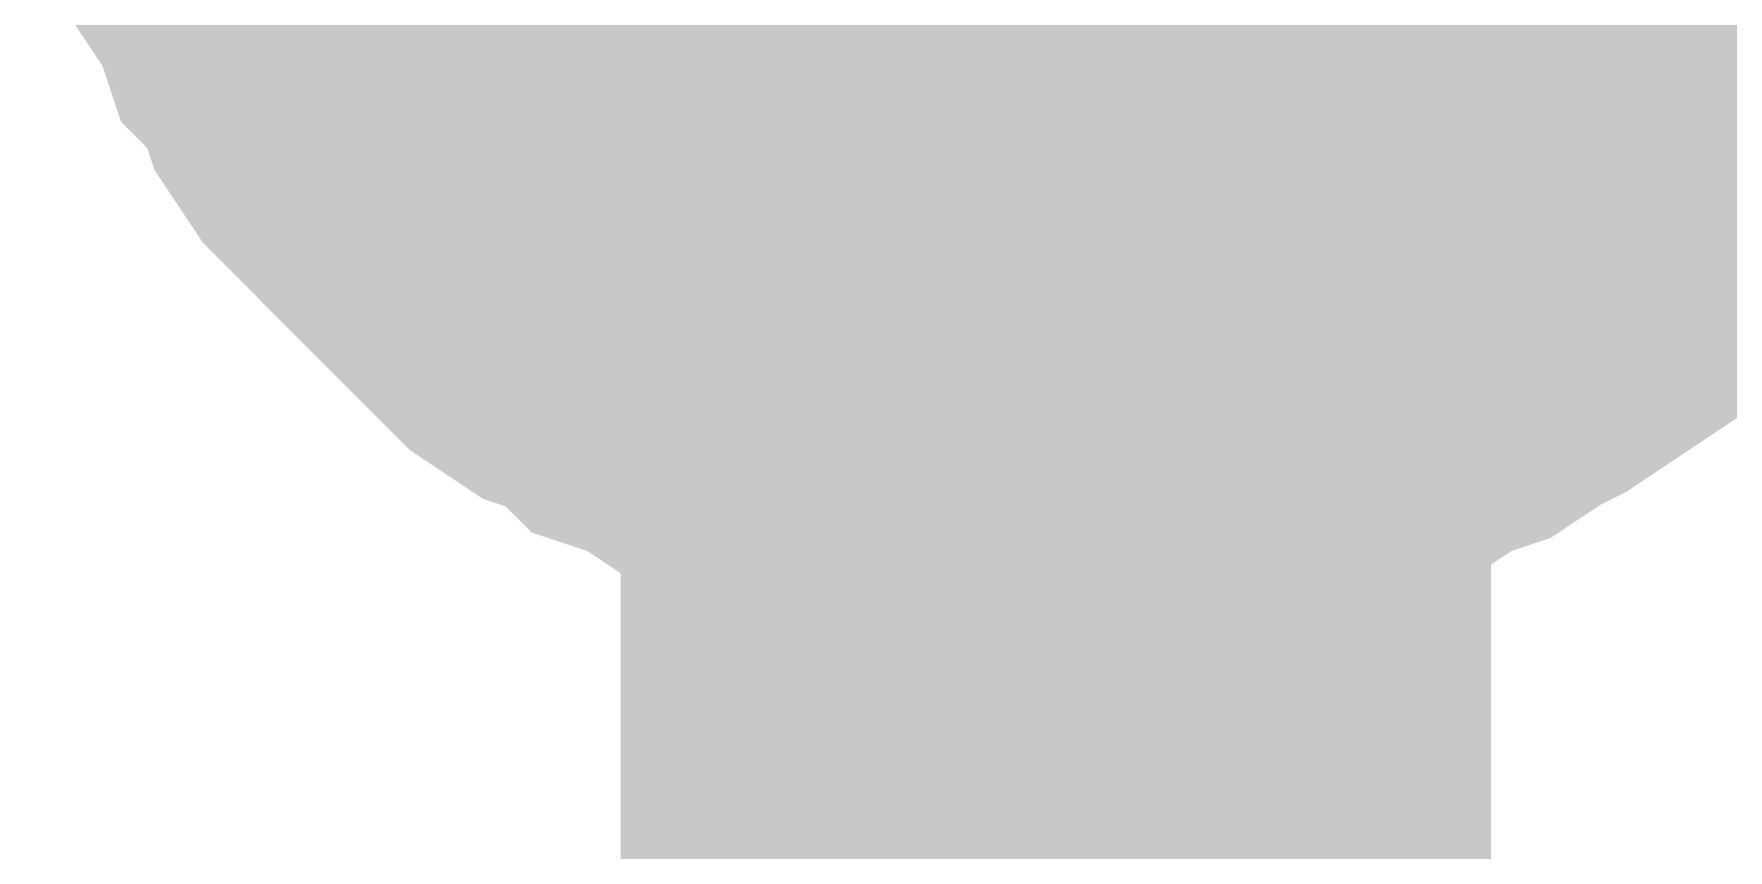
# Model space of a CAD drawing. Header units: inches. Extents: x 0 to 841, y 0 to 594.
# Drawn here: x 361.634 to 363.093, y 551.417 to 552.12 of the extents above; entities that cross this region are included whole.
import ezdxf

# ---------------------------------------------------------------- set-up
doc = ezdxf.new("R2010")
doc.units = ezdxf.units.IN
doc.layers.add('Sheet', color=255, linetype='Continuous')

msp = doc.modelspace()

# ---------------------------------------------------------------- linework, layer by layer
at = {"layer": 'Sheet'}
msp.add_lwpolyline([(362.246, 552.4999, 0.508, 0.508, 1), (362.754, 552.4999, 0.508, 0.508, 1)], format="xyseb", close=True, dxfattribs=at)
for points in [[(362.5139, 549.9913, 0.7493, 0.7493, 0), (362.5139, 552.4955, 0.7493, 0.7493, 0)], [(362.5139, 551.7319, 0.2997, 0.2997, 0), (362.469, 551.7319, 0.2997, 0.2997, 0), (362.4353, 551.7319, 0.2997, 0.2997, 0), (362.4017, 551.7431, 0.2997, 0.2997, 0), (362.3567, 551.7431, 0.2997, 0.2997, 0), (362.323, 551.7543, 0.2997, 0.2997, 0), (362.2894, 551.7655, 0.2997, 0.2997, 0), (362.2444, 551.7768, 0.2997, 0.2997, 0), (362.2108, 551.788, 0.2997, 0.2997, 0), (362.1771, 551.8105, 0.2997, 0.2997, 0), (362.1434, 551.8217, 0.2997, 0.2997, 0), (362.1209, 551.8441, 0.2997, 0.2997, 0), (362.0872, 551.8554, 0.2997, 0.2997, 0), (362.0536, 551.8778, 0.2997, 0.2997, 0), (362.0311, 551.9003, 0.2997, 0.2997, 0), (361.9974, 551.934, 0.2997, 0.2997, 0), (361.975, 551.9564, 0.2997, 0.2997, 0), (361.9525, 551.9789, 0.2997, 0.2997, 0), (361.9188, 552.0126, 0.2997, 0.2997, 0), (361.8963, 552.0351, 0.2997, 0.2997, 0), (361.8739, 552.0687, 0.2997, 0.2997, 0), (361.8627, 552.1024, 0.2997, 0.2997, 0), (361.8402, 552.1249, 0.2997, 0.2997, 0), (361.829, 552.1586, 0.2997, 0.2997, 0), (361.8065, 552.1923, 0.2997, 0.2997, 0), (361.7953, 552.226, 0.2997, 0.2997, 0), (361.7841, 552.2709, 0.2997, 0.2997, 0)], [(362.5139, 551.7319, 0.2997, 0.2997, 0), (362.469, 551.7319, 0.2997, 0.2997, 0), (362.4353, 551.7319, 0.2997, 0.2997, 0), (362.4017, 551.7431, 0.2997, 0.2997, 0), (362.3567, 551.7431, 0.2997, 0.2997, 0), (362.323, 551.7543, 0.2997, 0.2997, 0), (362.2894, 551.7655, 0.2997, 0.2997, 0), (362.2444, 551.7768, 0.2997, 0.2997, 0), (362.2108, 551.788, 0.2997, 0.2997, 0), (362.1771, 551.8105, 0.2997, 0.2997, 0), (362.1434, 551.8217, 0.2997, 0.2997, 0), (362.1209, 551.8441, 0.2997, 0.2997, 0), (362.0872, 551.8554, 0.2997, 0.2997, 0), (362.0536, 551.8778, 0.2997, 0.2997, 0), (362.0311, 551.9003, 0.2997, 0.2997, 0), (361.9974, 551.934, 0.2997, 0.2997, 0), (361.975, 551.9564, 0.2997, 0.2997, 0), (361.9525, 551.9789, 0.2997, 0.2997, 0), (361.9188, 552.0126, 0.2997, 0.2997, 0), (361.8963, 552.0351, 0.2997, 0.2997, 0), (361.8739, 552.0687, 0.2997, 0.2997, 0), (361.8627, 552.1024, 0.2997, 0.2997, 0), (361.8402, 552.1249, 0.2997, 0.2997, 0), (361.829, 552.1586, 0.2997, 0.2997, 0), (361.8065, 552.1923, 0.2997, 0.2997, 0), (361.7953, 552.226, 0.2997, 0.2997, 0), (361.7841, 552.2709, 0.2997, 0.2997, 0)], [(362.5139, 551.7319, 0.2997, 0.2997, 0), (362.469, 551.7319, 0.2997, 0.2997, 0), (362.4353, 551.7319, 0.2997, 0.2997, 0), (362.4017, 551.7431, 0.2997, 0.2997, 0), (362.3567, 551.7431, 0.2997, 0.2997, 0), (362.323, 551.7543, 0.2997, 0.2997, 0), (362.2894, 551.7655, 0.2997, 0.2997, 0), (362.2444, 551.7768, 0.2997, 0.2997, 0), (362.2108, 551.788, 0.2997, 0.2997, 0), (362.1771, 551.8105, 0.2997, 0.2997, 0), (362.1434, 551.8217, 0.2997, 0.2997, 0), (362.1209, 551.8441, 0.2997, 0.2997, 0), (362.0872, 551.8554, 0.2997, 0.2997, 0), (362.0536, 551.8778, 0.2997, 0.2997, 0), (362.0311, 551.9003, 0.2997, 0.2997, 0), (361.9974, 551.934, 0.2997, 0.2997, 0), (361.975, 551.9564, 0.2997, 0.2997, 0), (361.9525, 551.9789, 0.2997, 0.2997, 0), (361.9188, 552.0126, 0.2997, 0.2997, 0), (361.8963, 552.0351, 0.2997, 0.2997, 0), (361.8739, 552.0687, 0.2997, 0.2997, 0), (361.8627, 552.1024, 0.2997, 0.2997, 0), (361.8402, 552.1249, 0.2997, 0.2997, 0), (361.829, 552.1586, 0.2997, 0.2997, 0), (361.8065, 552.1923, 0.2997, 0.2997, 0), (361.7953, 552.226, 0.2997, 0.2997, 0), (361.7841, 552.2709, 0.2997, 0.2997, 0)], [(362.5139, 551.9901, 0.2997, 0.2997, 0), (362.4915, 551.9901, 0.2997, 0.2997, 0), (362.4578, 551.9901, 0.2997, 0.2997, 0), (362.4353, 552.0014, 0.2997, 0.2997, 0), (362.4129, 552.0014, 0.2997, 0.2997, 0), (362.3904, 552.0014, 0.2997, 0.2997, 0), (362.3567, 552.0126, 0.2997, 0.2997, 0), (362.3343, 552.0238, 0.2997, 0.2997, 0), (362.3118, 552.0351, 0.2997, 0.2997, 0), (362.2894, 552.0351, 0.2997, 0.2997, 0), (362.2669, 552.0463, 0.2997, 0.2997, 0), (362.2444, 552.0575, 0.2997, 0.2997, 0), (362.222, 552.08, 0.2997, 0.2997, 0), (362.2108, 552.0912, 0.2997, 0.2997, 0), (362.1883, 552.1024, 0.2997, 0.2997, 0), (362.1658, 552.1249, 0.2997, 0.2997, 0), (362.1546, 552.1361, 0.2997, 0.2997, 0), (362.1322, 552.1586, 0.2997, 0.2997, 0), (362.1209, 552.1698, 0.2997, 0.2997, 0), (362.0985, 552.1923, 0.2997, 0.2997, 0), (362.0872, 552.2147, 0.2997, 0.2997, 0), (362.076, 552.2372, 0.2997, 0.2997, 0), (362.0648, 552.2484, 0.2997, 0.2997, 0), (362.0536, 552.2709, 0.2997, 0.2997, 0)], [(362.5139, 551.9901, 0.2997, 0.2997, 0), (362.4915, 551.9901, 0.2997, 0.2997, 0), (362.4578, 551.9901, 0.2997, 0.2997, 0), (362.4353, 552.0014, 0.2997, 0.2997, 0), (362.4129, 552.0014, 0.2997, 0.2997, 0), (362.3904, 552.0014, 0.2997, 0.2997, 0), (362.3567, 552.0126, 0.2997, 0.2997, 0), (362.3343, 552.0238, 0.2997, 0.2997, 0), (362.3118, 552.0351, 0.2997, 0.2997, 0), (362.2894, 552.0351, 0.2997, 0.2997, 0), (362.2669, 552.0463, 0.2997, 0.2997, 0), (362.2444, 552.0575, 0.2997, 0.2997, 0), (362.222, 552.08, 0.2997, 0.2997, 0), (362.2108, 552.0912, 0.2997, 0.2997, 0), (362.1883, 552.1024, 0.2997, 0.2997, 0), (362.1658, 552.1249, 0.2997, 0.2997, 0), (362.1546, 552.1361, 0.2997, 0.2997, 0), (362.1322, 552.1586, 0.2997, 0.2997, 0), (362.1209, 552.1698, 0.2997, 0.2997, 0), (362.0985, 552.1923, 0.2997, 0.2997, 0), (362.0872, 552.2147, 0.2997, 0.2997, 0), (362.076, 552.2372, 0.2997, 0.2997, 0), (362.0648, 552.2484, 0.2997, 0.2997, 0), (362.0536, 552.2709, 0.2997, 0.2997, 0)], [(362.5139, 551.9901, 0.2997, 0.2997, 0), (362.4915, 551.9901, 0.2997, 0.2997, 0), (362.4578, 551.9901, 0.2997, 0.2997, 0), (362.4353, 552.0014, 0.2997, 0.2997, 0), (362.4129, 552.0014, 0.2997, 0.2997, 0), (362.3904, 552.0014, 0.2997, 0.2997, 0), (362.3567, 552.0126, 0.2997, 0.2997, 0), (362.3343, 552.0238, 0.2997, 0.2997, 0), (362.3118, 552.0351, 0.2997, 0.2997, 0), (362.2894, 552.0351, 0.2997, 0.2997, 0), (362.2669, 552.0463, 0.2997, 0.2997, 0), (362.2444, 552.0575, 0.2997, 0.2997, 0), (362.222, 552.08, 0.2997, 0.2997, 0), (362.2108, 552.0912, 0.2997, 0.2997, 0), (362.1883, 552.1024, 0.2997, 0.2997, 0), (362.1658, 552.1249, 0.2997, 0.2997, 0), (362.1546, 552.1361, 0.2997, 0.2997, 0), (362.1322, 552.1586, 0.2997, 0.2997, 0), (362.1209, 552.1698, 0.2997, 0.2997, 0), (362.0985, 552.1923, 0.2997, 0.2997, 0), (362.0872, 552.2147, 0.2997, 0.2997, 0), (362.076, 552.2372, 0.2997, 0.2997, 0), (362.0648, 552.2484, 0.2997, 0.2997, 0), (362.0536, 552.2709, 0.2997, 0.2997, 0)], [(363.2326, 552.2709, 0.2997, 0.2997, 0), (363.2214, 552.226, 0.2997, 0.2997, 0), (363.2101, 552.1923, 0.2997, 0.2997, 0), (363.1877, 552.1586, 0.2997, 0.2997, 0), (363.1764, 552.1249, 0.2997, 0.2997, 0), (363.154, 552.1024, 0.2997, 0.2997, 0), (363.1428, 552.0687, 0.2997, 0.2997, 0), (363.1203, 552.0351, 0.2997, 0.2997, 0), (363.0978, 552.0126, 0.2997, 0.2997, 0), (363.0754, 551.9789, 0.2997, 0.2997, 0), (363.0417, 551.9564, 0.2997, 0.2997, 0), (363.0192, 551.934, 0.2997, 0.2997, 0), (362.9968, 551.9003, 0.2997, 0.2997, 0), (362.9631, 551.8778, 0.2997, 0.2997, 0), (362.9294, 551.8554, 0.2997, 0.2997, 0), (362.907, 551.8441, 0.2997, 0.2997, 0), (362.8733, 551.8217, 0.2997, 0.2997, 0), (362.8396, 551.8105, 0.2997, 0.2997, 0), (362.8059, 551.788, 0.2997, 0.2997, 0), (362.7722, 551.7768, 0.2997, 0.2997, 0), (362.7385, 551.7655, 0.2997, 0.2997, 0), (362.7048, 551.7543, 0.2997, 0.2997, 0), (362.6711, 551.7431, 0.2997, 0.2997, 0), (362.6262, 551.7431, 0.2997, 0.2997, 0), (362.5925, 551.7319, 0.2997, 0.2997, 0), (362.5476, 551.7319, 0.2997, 0.2997, 0), (362.5139, 551.7319, 0.2997, 0.2997, 0)], [(363.2326, 552.2709, 0.2997, 0.2997, 0), (363.2214, 552.226, 0.2997, 0.2997, 0), (363.2101, 552.1923, 0.2997, 0.2997, 0), (363.1877, 552.1586, 0.2997, 0.2997, 0), (363.1764, 552.1249, 0.2997, 0.2997, 0), (363.154, 552.1024, 0.2997, 0.2997, 0), (363.1428, 552.0687, 0.2997, 0.2997, 0), (363.1203, 552.0351, 0.2997, 0.2997, 0), (363.0978, 552.0126, 0.2997, 0.2997, 0), (363.0754, 551.9789, 0.2997, 0.2997, 0), (363.0417, 551.9564, 0.2997, 0.2997, 0), (363.0192, 551.934, 0.2997, 0.2997, 0), (362.9968, 551.9003, 0.2997, 0.2997, 0), (362.9631, 551.8778, 0.2997, 0.2997, 0), (362.9294, 551.8554, 0.2997, 0.2997, 0), (362.907, 551.8441, 0.2997, 0.2997, 0), (362.8733, 551.8217, 0.2997, 0.2997, 0), (362.8396, 551.8105, 0.2997, 0.2997, 0), (362.8059, 551.788, 0.2997, 0.2997, 0), (362.7722, 551.7768, 0.2997, 0.2997, 0), (362.7385, 551.7655, 0.2997, 0.2997, 0), (362.7048, 551.7543, 0.2997, 0.2997, 0), (362.6711, 551.7431, 0.2997, 0.2997, 0), (362.6262, 551.7431, 0.2997, 0.2997, 0), (362.5925, 551.7319, 0.2997, 0.2997, 0), (362.5476, 551.7319, 0.2997, 0.2997, 0), (362.5139, 551.7319, 0.2997, 0.2997, 0)], [(363.2326, 552.2709, 0.2997, 0.2997, 0), (363.2214, 552.226, 0.2997, 0.2997, 0), (363.2101, 552.1923, 0.2997, 0.2997, 0), (363.1877, 552.1586, 0.2997, 0.2997, 0), (363.1764, 552.1249, 0.2997, 0.2997, 0), (363.154, 552.1024, 0.2997, 0.2997, 0), (363.1428, 552.0687, 0.2997, 0.2997, 0), (363.1203, 552.0351, 0.2997, 0.2997, 0), (363.0978, 552.0126, 0.2997, 0.2997, 0), (363.0754, 551.9789, 0.2997, 0.2997, 0), (363.0417, 551.9564, 0.2997, 0.2997, 0), (363.0192, 551.934, 0.2997, 0.2997, 0), (362.9968, 551.9003, 0.2997, 0.2997, 0), (362.9631, 551.8778, 0.2997, 0.2997, 0), (362.9294, 551.8554, 0.2997, 0.2997, 0), (362.907, 551.8441, 0.2997, 0.2997, 0), (362.8733, 551.8217, 0.2997, 0.2997, 0), (362.8396, 551.8105, 0.2997, 0.2997, 0), (362.8059, 551.788, 0.2997, 0.2997, 0), (362.7722, 551.7768, 0.2997, 0.2997, 0), (362.7385, 551.7655, 0.2997, 0.2997, 0), (362.7048, 551.7543, 0.2997, 0.2997, 0), (362.6711, 551.7431, 0.2997, 0.2997, 0), (362.6262, 551.7431, 0.2997, 0.2997, 0), (362.5925, 551.7319, 0.2997, 0.2997, 0), (362.5476, 551.7319, 0.2997, 0.2997, 0), (362.5139, 551.7319, 0.2997, 0.2997, 0)], [(362.9743, 552.2709, 0.2997, 0.2997, 0), (362.9631, 552.2484, 0.2997, 0.2997, 0), (362.9519, 552.2372, 0.2997, 0.2997, 0), (362.9294, 552.2147, 0.2997, 0.2997, 0), (362.9182, 552.1923, 0.2997, 0.2997, 0), (362.907, 552.1698, 0.2997, 0.2997, 0), (362.8845, 552.1586, 0.2997, 0.2997, 0), (362.8733, 552.1361, 0.2997, 0.2997, 0), (362.8508, 552.1249, 0.2997, 0.2997, 0), (362.8396, 552.1024, 0.2997, 0.2997, 0), (362.8171, 552.0912, 0.2997, 0.2997, 0), (362.7947, 552.08, 0.2997, 0.2997, 0), (362.7722, 552.0575, 0.2997, 0.2997, 0), (362.761, 552.0463, 0.2997, 0.2997, 0), (362.7385, 552.0351, 0.2997, 0.2997, 0), (362.7161, 552.0351, 0.2997, 0.2997, 0), (362.6936, 552.0238, 0.2997, 0.2997, 0), (362.6599, 552.0126, 0.2997, 0.2997, 0), (362.6375, 552.0014, 0.2997, 0.2997, 0), (362.615, 552.0014, 0.2997, 0.2997, 0), (362.5925, 552.0014, 0.2997, 0.2997, 0), (362.5701, 551.9901, 0.2997, 0.2997, 0), (362.5364, 551.9901, 0.2997, 0.2997, 0), (362.5139, 551.9901, 0.2997, 0.2997, 0)], [(362.9743, 552.2709, 0.2997, 0.2997, 0), (362.9631, 552.2484, 0.2997, 0.2997, 0), (362.9519, 552.2372, 0.2997, 0.2997, 0), (362.9294, 552.2147, 0.2997, 0.2997, 0), (362.9182, 552.1923, 0.2997, 0.2997, 0), (362.907, 552.1698, 0.2997, 0.2997, 0), (362.8845, 552.1586, 0.2997, 0.2997, 0), (362.8733, 552.1361, 0.2997, 0.2997, 0), (362.8508, 552.1249, 0.2997, 0.2997, 0), (362.8396, 552.1024, 0.2997, 0.2997, 0), (362.8171, 552.0912, 0.2997, 0.2997, 0), (362.7947, 552.08, 0.2997, 0.2997, 0), (362.7722, 552.0575, 0.2997, 0.2997, 0), (362.761, 552.0463, 0.2997, 0.2997, 0), (362.7385, 552.0351, 0.2997, 0.2997, 0), (362.7161, 552.0351, 0.2997, 0.2997, 0), (362.6936, 552.0238, 0.2997, 0.2997, 0), (362.6599, 552.0126, 0.2997, 0.2997, 0), (362.6375, 552.0014, 0.2997, 0.2997, 0), (362.615, 552.0014, 0.2997, 0.2997, 0), (362.5925, 552.0014, 0.2997, 0.2997, 0), (362.5701, 551.9901, 0.2997, 0.2997, 0), (362.5364, 551.9901, 0.2997, 0.2997, 0), (362.5139, 551.9901, 0.2997, 0.2997, 0)], [(362.9743, 552.2709, 0.2997, 0.2997, 0), (362.9631, 552.2484, 0.2997, 0.2997, 0), (362.9519, 552.2372, 0.2997, 0.2997, 0), (362.9294, 552.2147, 0.2997, 0.2997, 0), (362.9182, 552.1923, 0.2997, 0.2997, 0), (362.907, 552.1698, 0.2997, 0.2997, 0), (362.8845, 552.1586, 0.2997, 0.2997, 0), (362.8733, 552.1361, 0.2997, 0.2997, 0), (362.8508, 552.1249, 0.2997, 0.2997, 0), (362.8396, 552.1024, 0.2997, 0.2997, 0), (362.8171, 552.0912, 0.2997, 0.2997, 0), (362.7947, 552.08, 0.2997, 0.2997, 0), (362.7722, 552.0575, 0.2997, 0.2997, 0), (362.761, 552.0463, 0.2997, 0.2997, 0), (362.7385, 552.0351, 0.2997, 0.2997, 0), (362.7161, 552.0351, 0.2997, 0.2997, 0), (362.6936, 552.0238, 0.2997, 0.2997, 0), (362.6599, 552.0126, 0.2997, 0.2997, 0), (362.6375, 552.0014, 0.2997, 0.2997, 0), (362.615, 552.0014, 0.2997, 0.2997, 0), (362.5925, 552.0014, 0.2997, 0.2997, 0), (362.5701, 551.9901, 0.2997, 0.2997, 0), (362.5364, 551.9901, 0.2997, 0.2997, 0), (362.5139, 551.9901, 0.2997, 0.2997, 0)], [(362.5139, 551.7319, 0.0991, 0.0991, 0), (362.469, 551.7319, 0.0991, 0.0991, 0), (362.4353, 551.7319, 0.0991, 0.0991, 0), (362.4017, 551.7431, 0.0991, 0.0991, 0), (362.3567, 551.7431, 0.0991, 0.0991, 0), (362.323, 551.7543, 0.0991, 0.0991, 0), (362.2894, 551.7655, 0.0991, 0.0991, 0), (362.2444, 551.7768, 0.0991, 0.0991, 0), (362.2108, 551.788, 0.0991, 0.0991, 0), (362.1771, 551.8105, 0.0991, 0.0991, 0), (362.1434, 551.8217, 0.0991, 0.0991, 0), (362.1209, 551.8441, 0.0991, 0.0991, 0), (362.0872, 551.8554, 0.0991, 0.0991, 0), (362.0536, 551.8778, 0.0991, 0.0991, 0), (362.0311, 551.9003, 0.0991, 0.0991, 0), (361.9974, 551.934, 0.0991, 0.0991, 0), (361.975, 551.9564, 0.0991, 0.0991, 0), (361.9525, 551.9789, 0.0991, 0.0991, 0), (361.9188, 552.0126, 0.0991, 0.0991, 0), (361.8963, 552.0351, 0.0991, 0.0991, 0), (361.8739, 552.0687, 0.0991, 0.0991, 0), (361.8627, 552.1024, 0.0991, 0.0991, 0), (361.8402, 552.1249, 0.0991, 0.0991, 0), (361.829, 552.1586, 0.0991, 0.0991, 0), (361.8065, 552.1923, 0.0991, 0.0991, 0)], [(362.5139, 551.7319, 0.0991, 0.0991, 0), (362.469, 551.7319, 0.0991, 0.0991, 0), (362.4353, 551.7319, 0.0991, 0.0991, 0), (362.4017, 551.7431, 0.0991, 0.0991, 0), (362.3567, 551.7431, 0.0991, 0.0991, 0), (362.323, 551.7543, 0.0991, 0.0991, 0), (362.2894, 551.7655, 0.0991, 0.0991, 0), (362.2444, 551.7768, 0.0991, 0.0991, 0), (362.2108, 551.788, 0.0991, 0.0991, 0), (362.1771, 551.8105, 0.0991, 0.0991, 0), (362.1434, 551.8217, 0.0991, 0.0991, 0), (362.1209, 551.8441, 0.0991, 0.0991, 0), (362.0872, 551.8554, 0.0991, 0.0991, 0), (362.0536, 551.8778, 0.0991, 0.0991, 0), (362.0311, 551.9003, 0.0991, 0.0991, 0), (361.9974, 551.934, 0.0991, 0.0991, 0), (361.975, 551.9564, 0.0991, 0.0991, 0), (361.9525, 551.9789, 0.0991, 0.0991, 0), (361.9188, 552.0126, 0.0991, 0.0991, 0), (361.8963, 552.0351, 0.0991, 0.0991, 0), (361.8739, 552.0687, 0.0991, 0.0991, 0), (361.8627, 552.1024, 0.0991, 0.0991, 0), (361.8402, 552.1249, 0.0991, 0.0991, 0), (361.829, 552.1586, 0.0991, 0.0991, 0), (361.8065, 552.1923, 0.0991, 0.0991, 0)], [(362.5139, 551.7319, 0.0991, 0.0991, 0), (362.469, 551.7319, 0.0991, 0.0991, 0), (362.4353, 551.7319, 0.0991, 0.0991, 0), (362.4017, 551.7431, 0.0991, 0.0991, 0), (362.3567, 551.7431, 0.0991, 0.0991, 0), (362.323, 551.7543, 0.0991, 0.0991, 0), (362.2894, 551.7655, 0.0991, 0.0991, 0), (362.2444, 551.7768, 0.0991, 0.0991, 0), (362.2108, 551.788, 0.0991, 0.0991, 0), (362.1771, 551.8105, 0.0991, 0.0991, 0), (362.1434, 551.8217, 0.0991, 0.0991, 0), (362.1209, 551.8441, 0.0991, 0.0991, 0), (362.0872, 551.8554, 0.0991, 0.0991, 0), (362.0536, 551.8778, 0.0991, 0.0991, 0), (362.0311, 551.9003, 0.0991, 0.0991, 0), (361.9974, 551.934, 0.0991, 0.0991, 0), (361.975, 551.9564, 0.0991, 0.0991, 0), (361.9525, 551.9789, 0.0991, 0.0991, 0), (361.9188, 552.0126, 0.0991, 0.0991, 0), (361.8963, 552.0351, 0.0991, 0.0991, 0), (361.8739, 552.0687, 0.0991, 0.0991, 0), (361.8627, 552.1024, 0.0991, 0.0991, 0), (361.8402, 552.1249, 0.0991, 0.0991, 0), (361.829, 552.1586, 0.0991, 0.0991, 0), (361.8065, 552.1923, 0.0991, 0.0991, 0)], [(362.5139, 551.9901, 0.0991, 0.0991, 0), (362.4915, 551.9901, 0.0991, 0.0991, 0), (362.4578, 551.9901, 0.0991, 0.0991, 0), (362.4353, 552.0014, 0.0991, 0.0991, 0), (362.4129, 552.0014, 0.0991, 0.0991, 0), (362.3904, 552.0014, 0.0991, 0.0991, 0), (362.3567, 552.0126, 0.0991, 0.0991, 0), (362.3343, 552.0238, 0.0991, 0.0991, 0), (362.3118, 552.0351, 0.0991, 0.0991, 0), (362.2894, 552.0351, 0.0991, 0.0991, 0), (362.2669, 552.0463, 0.0991, 0.0991, 0), (362.2444, 552.0575, 0.0991, 0.0991, 0), (362.222, 552.08, 0.0991, 0.0991, 0), (362.2108, 552.0912, 0.0991, 0.0991, 0), (362.1883, 552.1024, 0.0991, 0.0991, 0), (362.1658, 552.1249, 0.0991, 0.0991, 0), (362.1546, 552.1361, 0.0991, 0.0991, 0), (362.1322, 552.1586, 0.0991, 0.0991, 0), (362.1209, 552.1698, 0.0991, 0.0991, 0)], [(362.5139, 551.9901, 0.0991, 0.0991, 0), (362.4915, 551.9901, 0.0991, 0.0991, 0), (362.4578, 551.9901, 0.0991, 0.0991, 0), (362.4353, 552.0014, 0.0991, 0.0991, 0), (362.4129, 552.0014, 0.0991, 0.0991, 0), (362.3904, 552.0014, 0.0991, 0.0991, 0), (362.3567, 552.0126, 0.0991, 0.0991, 0), (362.3343, 552.0238, 0.0991, 0.0991, 0), (362.3118, 552.0351, 0.0991, 0.0991, 0), (362.2894, 552.0351, 0.0991, 0.0991, 0), (362.2669, 552.0463, 0.0991, 0.0991, 0), (362.2444, 552.0575, 0.0991, 0.0991, 0), (362.222, 552.08, 0.0991, 0.0991, 0), (362.2108, 552.0912, 0.0991, 0.0991, 0), (362.1883, 552.1024, 0.0991, 0.0991, 0), (362.1658, 552.1249, 0.0991, 0.0991, 0), (362.1546, 552.1361, 0.0991, 0.0991, 0), (362.1322, 552.1586, 0.0991, 0.0991, 0), (362.1209, 552.1698, 0.0991, 0.0991, 0)], [(362.5139, 551.9901, 0.0991, 0.0991, 0), (362.4915, 551.9901, 0.0991, 0.0991, 0), (362.4578, 551.9901, 0.0991, 0.0991, 0), (362.4353, 552.0014, 0.0991, 0.0991, 0), (362.4129, 552.0014, 0.0991, 0.0991, 0), (362.3904, 552.0014, 0.0991, 0.0991, 0), (362.3567, 552.0126, 0.0991, 0.0991, 0), (362.3343, 552.0238, 0.0991, 0.0991, 0), (362.3118, 552.0351, 0.0991, 0.0991, 0), (362.2894, 552.0351, 0.0991, 0.0991, 0), (362.2669, 552.0463, 0.0991, 0.0991, 0), (362.2444, 552.0575, 0.0991, 0.0991, 0), (362.222, 552.08, 0.0991, 0.0991, 0), (362.2108, 552.0912, 0.0991, 0.0991, 0), (362.1883, 552.1024, 0.0991, 0.0991, 0), (362.1658, 552.1249, 0.0991, 0.0991, 0), (362.1546, 552.1361, 0.0991, 0.0991, 0), (362.1322, 552.1586, 0.0991, 0.0991, 0), (362.1209, 552.1698, 0.0991, 0.0991, 0)], [(362.907, 552.1698, 0.0991, 0.0991, 0), (362.8845, 552.1586, 0.0991, 0.0991, 0), (362.8733, 552.1361, 0.0991, 0.0991, 0), (362.8508, 552.1249, 0.0991, 0.0991, 0), (362.8396, 552.1024, 0.0991, 0.0991, 0), (362.8171, 552.0912, 0.0991, 0.0991, 0), (362.7947, 552.08, 0.0991, 0.0991, 0), (362.7722, 552.0575, 0.0991, 0.0991, 0), (362.761, 552.0463, 0.0991, 0.0991, 0), (362.7385, 552.0351, 0.0991, 0.0991, 0), (362.7161, 552.0351, 0.0991, 0.0991, 0), (362.6936, 552.0238, 0.0991, 0.0991, 0), (362.6599, 552.0126, 0.0991, 0.0991, 0), (362.6375, 552.0014, 0.0991, 0.0991, 0), (362.615, 552.0014, 0.0991, 0.0991, 0), (362.5925, 552.0014, 0.0991, 0.0991, 0), (362.5701, 551.9901, 0.0991, 0.0991, 0), (362.5364, 551.9901, 0.0991, 0.0991, 0), (362.5139, 551.9901, 0.0991, 0.0991, 0)], [(362.907, 552.1698, 0.0991, 0.0991, 0), (362.8845, 552.1586, 0.0991, 0.0991, 0), (362.8733, 552.1361, 0.0991, 0.0991, 0), (362.8508, 552.1249, 0.0991, 0.0991, 0), (362.8396, 552.1024, 0.0991, 0.0991, 0), (362.8171, 552.0912, 0.0991, 0.0991, 0), (362.7947, 552.08, 0.0991, 0.0991, 0), (362.7722, 552.0575, 0.0991, 0.0991, 0), (362.761, 552.0463, 0.0991, 0.0991, 0), (362.7385, 552.0351, 0.0991, 0.0991, 0), (362.7161, 552.0351, 0.0991, 0.0991, 0), (362.6936, 552.0238, 0.0991, 0.0991, 0), (362.6599, 552.0126, 0.0991, 0.0991, 0), (362.6375, 552.0014, 0.0991, 0.0991, 0), (362.615, 552.0014, 0.0991, 0.0991, 0), (362.5925, 552.0014, 0.0991, 0.0991, 0), (362.5701, 551.9901, 0.0991, 0.0991, 0), (362.5364, 551.9901, 0.0991, 0.0991, 0), (362.5139, 551.9901, 0.0991, 0.0991, 0)], [(362.907, 552.1698, 0.0991, 0.0991, 0), (362.8845, 552.1586, 0.0991, 0.0991, 0), (362.8733, 552.1361, 0.0991, 0.0991, 0), (362.8508, 552.1249, 0.0991, 0.0991, 0), (362.8396, 552.1024, 0.0991, 0.0991, 0), (362.8171, 552.0912, 0.0991, 0.0991, 0), (362.7947, 552.08, 0.0991, 0.0991, 0), (362.7722, 552.0575, 0.0991, 0.0991, 0), (362.761, 552.0463, 0.0991, 0.0991, 0), (362.7385, 552.0351, 0.0991, 0.0991, 0), (362.7161, 552.0351, 0.0991, 0.0991, 0), (362.6936, 552.0238, 0.0991, 0.0991, 0), (362.6599, 552.0126, 0.0991, 0.0991, 0), (362.6375, 552.0014, 0.0991, 0.0991, 0), (362.615, 552.0014, 0.0991, 0.0991, 0), (362.5925, 552.0014, 0.0991, 0.0991, 0), (362.5701, 551.9901, 0.0991, 0.0991, 0), (362.5364, 551.9901, 0.0991, 0.0991, 0), (362.5139, 551.9901, 0.0991, 0.0991, 0)], [(363.1428, 552.0687, 0.0991, 0.0991, 0), (363.1203, 552.0351, 0.0991, 0.0991, 0), (363.0978, 552.0126, 0.0991, 0.0991, 0), (363.0754, 551.9789, 0.0991, 0.0991, 0), (363.0417, 551.9564, 0.0991, 0.0991, 0), (363.0192, 551.934, 0.0991, 0.0991, 0), (362.9968, 551.9003, 0.0991, 0.0991, 0), (362.9631, 551.8778, 0.0991, 0.0991, 0), (362.9294, 551.8554, 0.0991, 0.0991, 0), (362.907, 551.8441, 0.0991, 0.0991, 0), (362.8733, 551.8217, 0.0991, 0.0991, 0), (362.8396, 551.8105, 0.0991, 0.0991, 0), (362.8059, 551.788, 0.0991, 0.0991, 0), (362.7722, 551.7768, 0.0991, 0.0991, 0), (362.7385, 551.7655, 0.0991, 0.0991, 0), (362.7048, 551.7543, 0.0991, 0.0991, 0), (362.6711, 551.7431, 0.0991, 0.0991, 0), (362.6262, 551.7431, 0.0991, 0.0991, 0), (362.5925, 551.7319, 0.0991, 0.0991, 0), (362.5476, 551.7319, 0.0991, 0.0991, 0), (362.5139, 551.7319, 0.0991, 0.0991, 0)], [(363.1428, 552.0687, 0.0991, 0.0991, 0), (363.1203, 552.0351, 0.0991, 0.0991, 0), (363.0978, 552.0126, 0.0991, 0.0991, 0), (363.0754, 551.9789, 0.0991, 0.0991, 0), (363.0417, 551.9564, 0.0991, 0.0991, 0), (363.0192, 551.934, 0.0991, 0.0991, 0), (362.9968, 551.9003, 0.0991, 0.0991, 0), (362.9631, 551.8778, 0.0991, 0.0991, 0), (362.9294, 551.8554, 0.0991, 0.0991, 0), (362.907, 551.8441, 0.0991, 0.0991, 0), (362.8733, 551.8217, 0.0991, 0.0991, 0), (362.8396, 551.8105, 0.0991, 0.0991, 0), (362.8059, 551.788, 0.0991, 0.0991, 0), (362.7722, 551.7768, 0.0991, 0.0991, 0), (362.7385, 551.7655, 0.0991, 0.0991, 0), (362.7048, 551.7543, 0.0991, 0.0991, 0), (362.6711, 551.7431, 0.0991, 0.0991, 0), (362.6262, 551.7431, 0.0991, 0.0991, 0), (362.5925, 551.7319, 0.0991, 0.0991, 0), (362.5476, 551.7319, 0.0991, 0.0991, 0), (362.5139, 551.7319, 0.0991, 0.0991, 0)], [(363.1428, 552.0687, 0.0991, 0.0991, 0), (363.1203, 552.0351, 0.0991, 0.0991, 0), (363.0978, 552.0126, 0.0991, 0.0991, 0), (363.0754, 551.9789, 0.0991, 0.0991, 0), (363.0417, 551.9564, 0.0991, 0.0991, 0), (363.0192, 551.934, 0.0991, 0.0991, 0), (362.9968, 551.9003, 0.0991, 0.0991, 0), (362.9631, 551.8778, 0.0991, 0.0991, 0), (362.9294, 551.8554, 0.0991, 0.0991, 0), (362.907, 551.8441, 0.0991, 0.0991, 0), (362.8733, 551.8217, 0.0991, 0.0991, 0), (362.8396, 551.8105, 0.0991, 0.0991, 0), (362.8059, 551.788, 0.0991, 0.0991, 0), (362.7722, 551.7768, 0.0991, 0.0991, 0), (362.7385, 551.7655, 0.0991, 0.0991, 0), (362.7048, 551.7543, 0.0991, 0.0991, 0), (362.6711, 551.7431, 0.0991, 0.0991, 0), (362.6262, 551.7431, 0.0991, 0.0991, 0), (362.5925, 551.7319, 0.0991, 0.0991, 0), (362.5476, 551.7319, 0.0991, 0.0991, 0), (362.5139, 551.7319, 0.0991, 0.0991, 0)]]:
    msp.add_lwpolyline(points, format="xyseb", dxfattribs=at)

doc.saveas('drawing.dxf')
